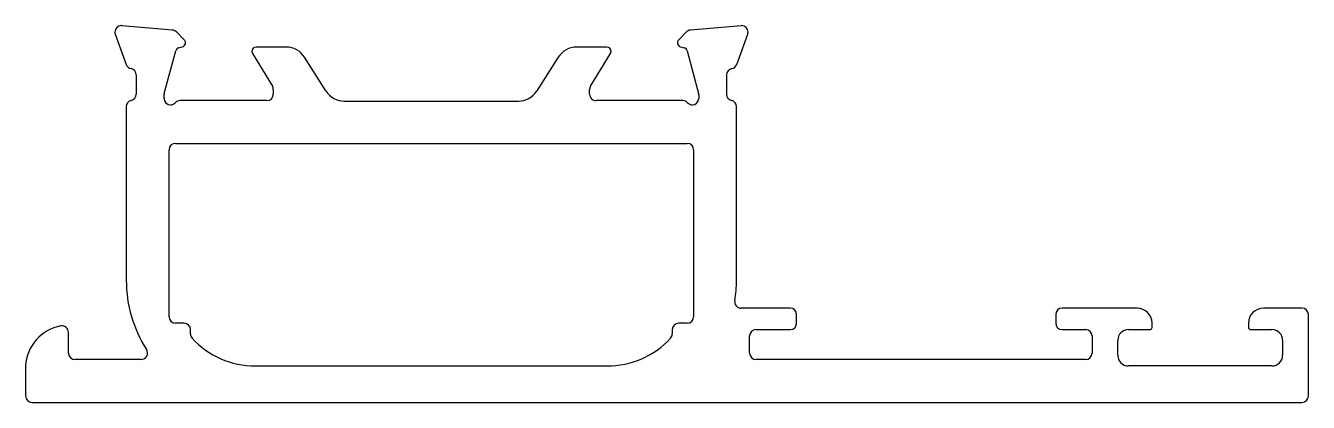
# Model space of a CAD drawing. Extents: x 845 to 904.9, y 427.6 to 445.2.
import ezdxf

# ---------------------------------------------------------------- set-up
doc = ezdxf.new("R2010")
doc.units = 0
doc.layers.get('0').update_dxf_attribs({"linetype": 'CONTINUOUS'})

msp = doc.modelspace()

# ---------------------------------------------------------------- linework, layer by layer
at = {"color": 0}
for p, q in [((851.838, 444.97), (849.473, 445.177)), ((878.397, 445.177), (876.031, 444.97)), ((849.164, 444.777), (849.678, 443.365)), ((852.388, 444.52), (852.024, 444.883)), ((875.845, 444.883), (875.482, 444.52)), ((878.191, 443.365), (878.706, 444.777)), ((851.457, 442.016), (851.988, 443.998)), ((852.129, 444.14), (852.299, 444.185)), ((857.153, 444.178), (855.747, 444.178)), ((872.123, 444.178), (870.71, 444.178)), ((875.571, 444.185), (875.74, 444.14)), ((875.882, 443.998), (876.413, 442.016)), ((855.576, 443.874), (856.503, 442.355)), ((859.009, 442.132), (858.006, 443.699)), ((869.856, 443.699), (868.854, 442.132)), ((871.367, 442.355), (872.294, 443.874)), ((850.143, 442.879), (850.143, 441.978)), ((877.719, 442.877), (877.719, 441.978)), ((856.547, 442.199), (856.547, 441.978)), ((871.323, 441.978), (871.323, 442.199)), ((851.447, 441.778), (851.447, 441.939)), ((856.247, 441.678), (852.194, 441.678)), ((859.862, 441.653), (868, 441.653)), ((875.676, 441.678), (871.623, 441.678)), ((876.423, 441.939), (876.423, 441.778)), ((849.681, 441.394), (849.681, 433.281)), ((878.181, 433.281), (878.181, 441.394)), ((851.681, 431.578), (851.681, 439.378)), ((851.981, 439.678), (875.881, 439.678)), ((876.181, 439.378), (876.181, 431.578)), ((880.691, 431.981), (878.401, 431.981)), ((894.791, 431.981), (893.391, 431.981)), ((896.891, 431.981), (894.791, 431.981)), ((904.591, 431.981), (902.791, 431.981)), ((880.991, 431.281), (880.991, 431.681)), ((893.091, 431.681), (893.091, 431.281)), ((904.891, 427.881), (904.891, 431.681)), ((846.981, 429.881), (846.981, 430.854)), ((852.381, 431.278), (851.981, 431.278)), ((852.681, 430.778), (852.681, 430.978)), ((875.181, 430.978), (875.181, 430.778)), ((875.881, 431.278), (875.481, 431.278)), ((879.091, 430.981), (880.691, 430.981)), ((893.391, 430.981), (894.491, 430.981)), ((896.491, 430.981), (897.491, 430.981)), ((897.591, 431.081), (897.591, 431.281)), ((902.091, 431.281), (902.091, 431.081)), ((902.191, 430.981), (903.191, 430.981)), ((878.791, 429.881), (878.791, 430.681)), ((894.791, 430.681), (894.791, 429.881)), ((895.991, 429.781), (895.991, 430.481)), ((903.691, 430.481), (903.691, 429.781)), ((850.377, 429.581), (847.281, 429.581)), ((894.491, 429.581), (879.091, 429.581)), ((844.981, 429.281), (844.981, 427.881)), ((855.707, 429.281), (872.13, 429.281)), ((903.191, 429.281), (896.491, 429.281)), ((845.281, 427.581), (904.591, 427.581))]:
    msp.add_line(p, q, dxfattribs=at)
for centre, radius, start, end in [((849.447, 444.878), 0.3, 90, 180), ((849.447, 444.878), 0.3, 85, 90), ((878.423, 444.878), 0.3, 90, 95), ((878.423, 444.878), 0.3, 0, 90), ((849.428, 444.875), 0.281, 179.33603, 200.28031), ((851.812, 444.671), 0.3, 45, 85), ((876.057, 444.671), 0.3, 95, 135), ((878.442, 444.875), 0.281, 339.71969, 0.66397), ((852.181, 443.946), 0.2, 105, 165), ((852.247, 444.378), 0.2, 285, 345), ((852.247, 444.378), 0.2, 360, 45), ((852.247, 444.378), 0.2, 345, 0), ((855.747, 443.978), 0.2, 90, 180), ((855.747, 443.978), 0.2, 180, 211.39551), ((857.153, 443.178), 1, 31.4, 90), ((870.71, 443.178), 1, 90, 148.6), ((872.123, 443.978), 0.2, 0, 90), ((872.123, 443.978), 0.2, 328.60449, 360), ((875.623, 444.378), 0.2, 135, 180), ((875.623, 444.378), 0.2, 180, 195), ((875.623, 444.378), 0.2, 195, 255), ((875.689, 443.946), 0.2, 15, 75), ((849.96, 443.467), 0.3, 200, 258.73896), ((877.91, 443.467), 0.3, 280.54795, 340), ((849.843, 442.879), 0.3, 360, 78.73896), ((878.019, 442.877), 0.3, 100.54795, 180), ((856.247, 442.199), 0.3, 0, 31.39551), ((871.623, 442.199), 0.3, 148.60449, 180), ((849.981, 441.394), 0.3, 103.30846, 180), ((849.843, 441.978), 0.3, 283.30846, 0), ((851.747, 441.939), 0.3, 165, 180), ((851.747, 441.778), 0.3, 180, 270), ((851.747, 441.778), 0.3, 270, 318.18969), ((852.194, 441.378), 0.3, 90, 138.18969), ((856.247, 441.978), 0.3, 270, 0), ((859.862, 442.653), 1, 211.4, 270), ((868, 442.653), 1, 270, 328.6), ((871.622, 441.978), 0.299, 179.9014, 270.0986), ((875.676, 441.378), 0.3, 41.81031, 90), ((876.123, 441.778), 0.3, 221.81031, 270), ((876.123, 441.778), 0.3, 270, 0), ((876.123, 441.939), 0.3, 0, 15), ((878.019, 441.978), 0.3, 180, 256.69154), ((877.881, 441.394), 0.3, 0, 76.69154), ((851.981, 439.378), 0.3, 90, 180), ((875.881, 439.378), 0.3, 0, 90), ((855.681, 433.281), 6, 180, 212.66203), ((872.181, 433.281), 6, 350.8668, 0), ((878.401, 432.281), 0.3, 170.8668, 270), ((880.691, 431.681), 0.3, 0, 90), ((893.391, 431.681), 0.3, 90, 180), ((896.891, 431.281), 0.7, 0, 90), ((902.791, 431.281), 0.7, 90, 180), ((904.591, 431.681), 0.3, 0, 90), ((851.981, 431.578), 0.3, 180, 270), ((875.881, 431.578), 0.3, 270, 0), ((846.983, 429.176), 2.005, 100.19883, 177.01054), ((846.681, 430.854), 0.3, 360, 100.19883), ((852.381, 430.978), 0.3, 0, 90), ((852.981, 430.778), 0.3, 180, 222.559), ((874.881, 430.778), 0.3, 317.44149, 360), ((875.481, 430.978), 0.3, 90, 180), ((879.091, 430.681), 0.3, 90, 180), ((880.691, 431.281), 0.3, 270, 0), ((893.391, 431.281), 0.3, 180, 270), ((894.491, 430.681), 0.3, 0, 90), ((896.491, 430.481), 0.5, 90, 180), ((897.491, 431.081), 0.1, 270, 0), ((902.191, 431.081), 0.1, 180, 270), ((903.191, 430.481), 0.5, 0, 90), ((855.707, 433.281), 4, 222.559, 270), ((872.156, 433.281), 4, 269.63573, 317.44149), ((847.281, 429.881), 0.3, 180, 270), ((850.377, 429.881), 0.3, 270, 32.66203), ((879.091, 429.881), 0.3, 180, 270), ((894.491, 429.881), 0.3, 270, 0), ((896.491, 429.781), 0.5, 180, 270), ((903.191, 429.781), 0.5, 270, 0), ((845.281, 427.881), 0.3, 180, 270), ((904.591, 427.881), 0.3, 270, 0)]:
    msp.add_arc(centre, radius, start, end, dxfattribs=at)

doc.saveas('drawing.dxf')
